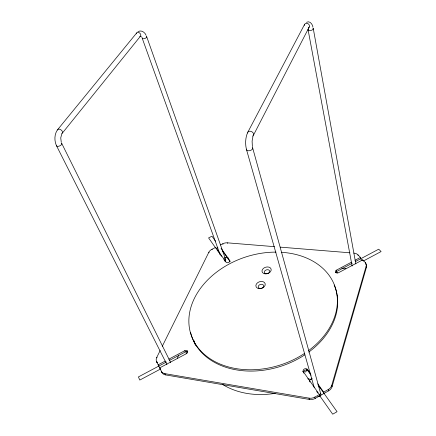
<?xml version="1.0" encoding="UTF-8"?>
<svg xmlns="http://www.w3.org/2000/svg" width="436" height="436" viewBox="0 0 436 436"><rect width="100%" height="100%" fill="white"/><g stroke="black" fill="none" stroke-linecap="round" stroke-linejoin="round"><path stroke-width="0.65" d="M324.035 393.43L323.681 392.111L328.21 389.555A7.723 6.496 -11.8 0 0 331.747 385.31L366.18 266.042A6.796 4.861 -8.3 0 0 365.237 262.423L362.747 259.834L338.598 272.68A2.158 1.559 -10.3 0 1 335.655 272.407A2.158 1.559 -10.3 0 1 336.369 270.189L351.405 262.205M310.694 373.914L307.543 369.505A2.409 1.984 -14.7 0 0 304.301 369.009A2.409 1.984 -14.7 0 0 303.391 371.81L319.403 394.526L314.847 397.092A7.739 6.556 -14.3 0 1 308.977 398.139L164.841 373.647A7.189 5.401 -30 0 1 161.282 371.183L161.925 372.426A7.178 5.401 -30.1 0 0 165.484 374.889L309.364 399.441A7.723 6.551 -14.3 0 0 315.223 398.406L328.559 390.879A7.706 6.491 -11.7 0 0 332.085 386.634L366.409 267.415L366.18 266.042M311.489 378.061L311.081 379.358L307.723 378.824M306.688 369.385L305.854 371.973L302.491 371.456M252.978 136.326L252.106 141.09L252.373 146.67M247.076 133.879C245.446 138.577 245.239 143.738 246.258 148.589M186.128 353.465L187.273 351.007M177.321 358.152L178.765 355.084M223.913 259.376L224.785 257.534L228.164 257.845M61.819 133.906L60.74 137.858L61.263 142.272M161.925 372.426L156.6 361.591A7.085 5.243 -29.6 0 1 156.807 357.302L160.186 350.479M162.274 346.277L208.882 252.177A6.148 4.131 -20.2 0 1 212.016 249.234L215.684 247.37L226.115 262.167A2.006 1.373 -19.5 0 0 228.693 262.412A2.006 1.373 -19.5 0 0 229.647 260.357L221.079 248.351M253.452 135.22L309.266 26.945M247.752 132.348L304.502 24.52M57.105 130.397C54.418 134.697 54.304 140.305 56.146 144.948M62.326 133.144L140.517 36.128M57.699 129.579L136.702 32.918M137.967 31.752C141.073 29.566 144.954 32.269 146.131 35.354M306.432 22.345C309.647 20.372 312.541 24.149 312.944 27.081M165.26 361.062L158.175 364.823L158.824 366.066M168.803 359.182L184.739 350.718A2.256 1.695 -27.5 0 1 187.535 351.149A2.256 1.695 -27.5 0 1 186.352 353.7L159.674 367.891L160.317 369.134M355.013 260.287L360.425 257.414L357.983 254.869A6.693 4.736 -9.1 0 0 353.83 253.114M166.481 361.994L138.397 376.922L139.809 380.056L160.688 368.938M169.288 360.501L185.327 351.977A2.251 1.695 -27.5 0 1 187.753 351.983M335.649 272.74A2.158 1.559 -10.2 0 1 336.652 271.546L352.272 263.246M355.264 261.655L378.71 249.196L381.097 251.561L363.259 261.06M216.523 248.46L217.869 247.779M220.502 244.928L222.785 243.773A6.126 4.109 -19.3 0 1 227.303 242.83L274.451 246.662M280.293 247.136L349.906 252.793M341.764 268.135L345.819 268.505M335.736 272.598L337.764 272.789M360.354 258.466L362.272 260.466M317.779 383.844L323.681 392.111M215.515 241.19L211.967 236.214L208.588 237.914L216.016 248.466M222.213 250.591L230.099 261.649M307.543 369.505L307.925 370.823L311.075 375.243M318.144 385.162L337.061 411.704L332.695 414.2L319.408 395.327M216.801 249.572L218.85 252.488M219.924 254.019L221.553 256.33M224.224 260.123L225.412 261.813M309.238 380.884L310.018 381.99M316.672 391.441L317.849 393.108M141.422 36.651L141.804 37.273M156.6 361.591L157.243 362.834A7.069 5.243 -29.6 0 1 156.873 361.597M156.807 357.302L157.047 357.771M164.841 373.647L165.484 374.889M56.538 145.809L166.934 364.561M61.738 143.422L170.699 362.567M184.739 350.718L185.327 351.977M208.882 252.177L209.062 252.657M212.016 249.234L212.19 249.714M142.234 38.292L220.098 254.64M146.725 36.777L225.619 259.393M222.785 243.773L222.987 244.334M229.647 260.357L229.946 261.219M227.303 242.83L227.494 243.392M308.977 398.139L309.364 399.441M303.391 371.81L303.778 373.129M314.847 397.092L315.223 398.406M246.514 149.657L314.323 387.871M319.403 394.526L319.768 395.839M252.673 147.951L320.863 394.329M328.21 389.555L328.559 390.879M331.747 385.31L332.085 386.634M336.369 270.189L336.652 271.546M308.094 29.822L352.119 266.015M313.277 28.602L355.836 263.949M357.983 254.869L358.07 255.382M360.425 257.414L360.665 258.788M362.747 259.834L362.834 260.346M365.237 262.423L365.352 263.115M194.527 342.456A74.992 56.735 -18.1 0 1 193.965 340.587M312.236 378.541A73.144 56.735 -18.1 0 1 309.462 380.361M275.181 393.332A73.144 56.735 -18.1 0 1 222.42 384.334M365.466 263.802A6.78 4.861 -8.3 0 1 366.409 267.415M303.532 372.6A2.403 1.984 -14.6 0 1 304.998 370.18A2.403 1.984 -14.6 0 1 307.925 370.823M334.161 285.024A75.76 56.713 -18.1 0 1 308.732 352.103M304.873 354.79A75.76 56.713 -18.1 0 1 190.63 332.57M281.324 252.281A75.908 56.707 -18.1 0 1 335.862 289.313A75.908 56.707 -18.1 0 1 308.361 350.751M304.492 353.449A75.908 56.707 -18.1 0 1 190.461 332.832A75.908 56.707 -18.1 0 1 276.021 252.112M337.235 295.603A75.281 56.729 -18.1 0 1 337.682 297.466M195.606 345.41A75.281 56.729 -18.1 0 1 193.606 340.554M312.797 28.089A2.665 1.237 -13.2 0 1 312.476 29.806A2.665 1.237 -13.2 0 1 309.048 30.498A2.665 1.237 -13.2 0 1 308.459 28.967M304.295 25.424A2.676 2.327 30.3 0 1 308.045 23.708A2.676 2.327 30.3 0 1 308.454 27.817M247.664 133.748A3.194 2.36 28.1 0 1 249.441 131.231A3.194 2.36 28.1 0 1 253.185 133.007A3.194 2.36 28.1 0 1 252.58 136.081M252.231 147.308A3.194 1.848 -16.1 0 1 250.084 150.589A3.194 1.848 -16.1 0 1 246.574 148.916M320.297 393.288A2.278 1.94 -13 0 1 320.438 395.757A2.278 1.94 -13 0 1 317.653 396.526M146.283 36.395A2.371 1.014 -19 0 1 144.806 38.499A2.371 1.014 -19 0 1 142.359 37.741M225.194 259.044A1.826 1.248 -19.8 0 1 225.194 260.957M136.408 33.834A2.496 1.815 42.9 0 1 139.711 33.065A2.496 1.815 42.9 0 1 139.754 36.619M57.465 130.293A2.921 1.771 37.8 0 1 61.078 129.939A2.921 1.771 37.8 0 1 61.721 133.552M61.269 143.019A2.861 1.417 -23.9 0 1 59.781 145.88A2.861 1.417 -23.9 0 1 56.5 145.204M266.113 273.732A2.747 1.951 -16.7 0 0 269.633 270.974A2.747 1.951 -16.7 0 0 265.23 270.473A2.747 1.951 -16.7 0 0 266.113 273.732M265.088 273.846A4.72 3.341 -16.7 0 0 271.121 269.105A4.72 3.341 -16.7 0 0 263.557 268.26A4.72 3.341 -16.7 0 0 265.088 273.846M260.069 288.452A2.796 2.022 -17.6 0 0 263.666 285.607A2.796 2.022 -17.6 0 0 259.202 285.051A2.796 2.022 -17.6 0 0 260.069 288.452M259 288.621A4.801 3.466 -17.6 0 0 265.175 283.732A4.801 3.466 -17.6 0 0 257.496 282.8A4.801 3.466 -17.6 0 0 259 288.621"/></g></svg>
